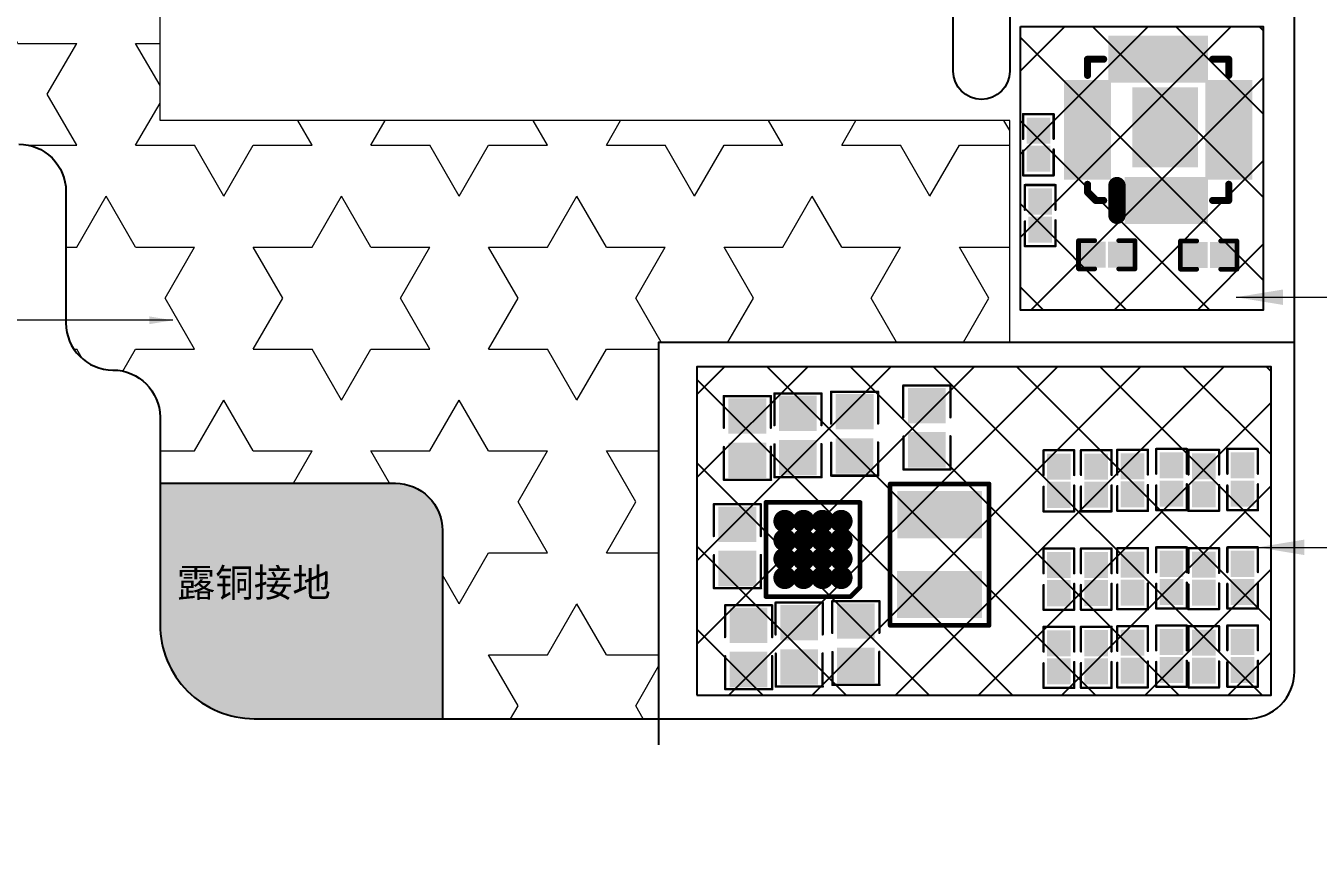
# Model space of a CAD drawing. Header units: inches. Extents: x 1765 to 5217, y -1519 to 441.
# Drawn here: x 4030.26 to 4057.71, y -1325.51 to -1308.15 of the extents above; entities that cross this region are included whole.
import ezdxf

# ---------------------------------------------------------------- set-up
doc = ezdxf.new("R2010")
doc.units = ezdxf.units.IN
doc.header["$MEASUREMENT"] = 0
doc.layers.add('DIM', color=3, linetype='Continuous', lineweight=15)
doc.layers.add('EMI', color=5, linetype='Continuous', lineweight=5)
for name, color, linetype in [('FPC', 7, 'Continuous'), ('TOPLAYER', 1, 'Continuous'), ('TOPOVERLAY', 2, 'Continuous'), ('TOPPASTE', 8, 'Continuous'), ('TOPSOLDER', 216, 'Continuous')]:
    doc.layers.add(name, color=color, linetype=linetype)
doc.styles.add('TITLE', font='arial.ttf')
doc.dimstyles.new('ISO-25$7', dxfattribs={"dimscale": 0.5, "dimtxt": 2.5, "dimasz": 2, "dimexe": 1.25, "dimexo": 0.625, "dimtad": 0, "dimdsep": 46, "dimtxsty": 'TITLE', "dimcen": 2.5, "dimclrd": 7, "dimclre": 256, "dimclrt": 7, "dimadec": 0, "dimazin": 0, "dimtfac": 1, "dimtmove": 0, "dimatfit": 0, "dimfxl": 0, "dimlwd": 9, "dimlwe": 9, "dimarcsym": 0})
pattern_1 = [(45, (380.085, 206.2259), (-0.88388348, 0.88388348), []), (135, (380.085, 206.2259), (-0.88388348, -0.88388348), [])]

# ---------------------------------------------------------------- blocks, each defined once
blk = doc.blocks.new('IC_CHSC6413_5')
at = {"layer": 'TOPLAYER', "const_width": 0.170002}
blk.add_lwpolyline([(-0.314998, 0), (0.314998, 0)], dxfattribs=at)
at = {"layer": 'TOPLAYER', "const_width": 0.085001}
for points in [[(-0.357497, 0, 1), (-0.272499, 0, 1)], [(0.272499, 0, 1), (0.357497, 0, 1)]]:
    blk.add_lwpolyline(points, format="xyb", close=True, dxfattribs=at)
at = {"layer": 'TOPLAYER'}
for points in [[(0.539991, 0.224993), (0.709993, 0.224993), (0.539991, 1.024992), (0.709993, 1.024992)], [(0.890003, 0.224993), (1.060005, 0.224993), (0.890003, 1.024992), (1.060005, 1.024992)], [(1.23999, 0.224993), (1.409992, 0.224993), (1.23999, 1.024992), (1.409992, 1.024992)], [(1.590002, 0.224993), (1.760004, 0.224993), (1.590002, 1.024992), (1.760004, 1.024992)], [(1.939988, 0.224993), (2.109991, 0.224993), (1.939988, 1.024992), (2.109991, 1.024992)], [(2.29, 0.224993), (2.460003, 0.224993), (2.29, 1.024992), (2.460003, 1.024992)], [(2.599995, 0.085001), (2.599995, -0.085001), (3.399993, 0.085001), (3.399993, -0.085001)], [(0.399999, -0.435013), (0.399999, -0.265011), (-0.399999, -0.435013), (-0.399999, -0.265011)], [(2.599995, -0.265011), (2.599995, -0.435013), (3.399993, -0.265011), (3.399993, -0.435013)], [(0.799998, -1.625021), (2.299995, -1.625021), (0.799998, -0.425023), (2.299995, -0.425023)], [(0.399999, -0.785), (0.399999, -0.614997), (-0.399999, -0.785), (-0.399999, -0.614997)], [(2.599995, -0.614997), (2.599995, -0.785), (3.399993, -0.614997), (3.399993, -0.785)], [(0.399999, -1.135012), (0.399999, -0.96501), (-0.399999, -1.135012), (-0.399999, -0.965009)], [(2.599995, -0.965009), (2.599995, -1.135012), (3.399993, -0.965009), (3.399993, -1.135012)], [(0.399999, -1.484998), (0.399999, -1.314996), (-0.399999, -1.484998), (-0.399999, -1.314996)], [(2.599995, -1.314996), (2.599995, -1.484998), (3.399993, -1.314996), (3.399993, -1.484998)], [(0.399999, -1.83501), (0.399999, -1.665008), (-0.399999, -1.83501), (-0.399999, -1.665008)], [(2.599995, -1.665008), (2.599995, -1.83501), (3.399993, -1.665008), (3.399993, -1.83501)], [(0.709994, -1.975002), (0.539991, -1.975002), (0.709994, -2.775001), (0.539991, -2.775001)], [(1.060006, -1.975002), (0.890003, -1.975002), (1.060005, -2.775001), (0.890003, -2.775001)], [(1.409992, -1.975002), (1.23999, -1.975002), (1.409992, -2.775001), (1.23999, -2.775001)], [(1.760004, -1.975002), (1.590002, -1.975002), (1.760004, -2.775001), (1.590002, -2.775001)], [(2.109991, -1.975002), (1.939989, -1.975002), (2.109991, -2.775001), (1.939989, -2.775001)], [(2.460003, -1.975002), (2.290001, -1.975002), (2.460003, -2.775001), (2.290001, -2.775001)]]:
    blk.add_solid(points, dxfattribs=at)
at = {"layer": 'TOPOVERLAY'}
for points, const_width in [([(0.172974, 0.624992), (0, 0.452018)], 0.15), ([(0.172974, 0.624992), (0.343002, 0.624992)], 0.15), ([(2.656992, 0.624992), (2.999991, 0.624992)], 0.150012), ([(2.999994, 0.62499), (2.999994, 0.281991)], 0.150012), ([(0, 0.452018), (0, 0.281991)], 0.15), ([(0, -2.032), (0, -2.374999)], 0.150012), ([(2.999994, -2.032), (2.999994, -2.374999)], 0.150012), ([(0.000003, -2.375002), (0.343002, -2.375002)], 0.150012), ([(2.656992, -2.375002), (2.999991, -2.375002)], 0.150012)]:
    blk.add_lwpolyline(points, dxfattribs=dict(at, const_width=const_width))
for points, const_width in [([(0.135473, 0.624992, 1), (0.210475, 0.624992, 1)], 0.074999), ([(0.135473, 0.624992, 1), (0.210475, 0.624992, 1)], 0.074999), ([(0.305501, 0.624992, 1), (0.380502, 0.624992, 1)], 0.074999), ([(2.619489, 0.624992, 1), (2.694495, 0.624992, 1)], 0.075006), ([(2.962488, 0.624992, 1), (3.037495, 0.624992, 1)], 0.075006), ([(2.962491, 0.62499, 1), (3.037497, 0.62499, 1)], 0.075006), ([(-0.037501, 0.452018, 1), (0.037501, 0.452018, 1)], 0.074999), ([(-0.037501, 0.452018, 1), (0.037501, 0.452018, 1)], 0.074999), ([(-0.037501, 0.281991, 1), (0.037501, 0.281991, 1)], 0.074999), ([(2.962491, 0.281991, 1), (3.037497, 0.281991, 1)], 0.075006), ([(-0.037503, -2.032, 1), (0.037503, -2.032, 1)], 0.075006), ([(2.962491, -2.032, 1), (3.037497, -2.032, 1)], 0.075006), ([(-0.037503, -2.374999, 1), (0.037503, -2.374999, 1)], 0.075006), ([(-0.037501, -2.375002, 1), (0.037506, -2.375002, 1)], 0.075006), ([(0.305499, -2.375002, 1), (0.380505, -2.375002, 1)], 0.075006), ([(2.619489, -2.375002, 1), (2.694495, -2.375002, 1)], 0.075006), ([(2.962488, -2.375002, 1), (3.037495, -2.375002, 1)], 0.075006), ([(2.962491, -2.374999, 1), (3.037497, -2.374999, 1)], 0.075006)]:
    blk.add_lwpolyline(points, format="xyb", close=True, dxfattribs=dict(at, const_width=const_width))
at = {"layer": 'TOPPASTE', "const_width": 0.170002}
blk.add_lwpolyline([(-0.314998, 0), (0.314998, 0)], dxfattribs=at)
at = {"layer": 'TOPPASTE', "const_width": 0.085001}
for points in [[(-0.357497, 0, 1), (-0.272499, 0, 1)], [(0.272499, 0, 1), (0.357497, 0, 1)]]:
    blk.add_lwpolyline(points, format="xyb", close=True, dxfattribs=at)
at = {"layer": 'TOPPASTE'}
for points in [[(0.539991, 0.224993), (0.709993, 0.224993), (0.539991, 1.024992), (0.709993, 1.024992)], [(0.890003, 0.224993), (1.060005, 0.224993), (0.890003, 1.024992), (1.060005, 1.024992)], [(1.23999, 0.224993), (1.409992, 0.224993), (1.23999, 1.024992), (1.409992, 1.024992)], [(1.590002, 0.224993), (1.760004, 0.224993), (1.590002, 1.024992), (1.760004, 1.024992)], [(1.939988, 0.224993), (2.109991, 0.224993), (1.939988, 1.024992), (2.109991, 1.024992)], [(2.29, 0.224993), (2.460003, 0.224993), (2.29, 1.024992), (2.460003, 1.024992)], [(2.599995, 0.085001), (2.599995, -0.085001), (3.399993, 0.085001), (3.399993, -0.085001)], [(0.399999, -0.435013), (0.399999, -0.265011), (-0.399999, -0.435013), (-0.399999, -0.265011)], [(2.599995, -0.265011), (2.599995, -0.435013), (3.399993, -0.265011), (3.399993, -0.435013)], [(0.799998, -1.625021), (2.299995, -1.625021), (0.799998, -0.425023), (2.299995, -0.425023)], [(0.399999, -0.785), (0.399999, -0.614997), (-0.399999, -0.785), (-0.399999, -0.614997)], [(2.599995, -0.614997), (2.599995, -0.785), (3.399993, -0.614997), (3.399993, -0.785)], [(0.399999, -1.135012), (0.399999, -0.96501), (-0.399999, -1.135012), (-0.399999, -0.965009)], [(2.599995, -0.965009), (2.599995, -1.135012), (3.399993, -0.965009), (3.399993, -1.135012)], [(0.399999, -1.484998), (0.399999, -1.314996), (-0.399999, -1.484998), (-0.399999, -1.314996)], [(2.599995, -1.314996), (2.599995, -1.484998), (3.399993, -1.314996), (3.399993, -1.484998)], [(0.399999, -1.83501), (0.399999, -1.665008), (-0.399999, -1.83501), (-0.399999, -1.665008)], [(2.599995, -1.665008), (2.599995, -1.83501), (3.399993, -1.665008), (3.399993, -1.83501)], [(0.709994, -1.975002), (0.539991, -1.975002), (0.709994, -2.775001), (0.539991, -2.775001)], [(1.060006, -1.975002), (0.890003, -1.975002), (1.060005, -2.775001), (0.890003, -2.775001)], [(1.409992, -1.975002), (1.23999, -1.975002), (1.409992, -2.775001), (1.23999, -2.775001)], [(1.760004, -1.975002), (1.590002, -1.975002), (1.760004, -2.775001), (1.590002, -2.775001)], [(2.109991, -1.975002), (1.939989, -1.975002), (2.109991, -2.775001), (1.939989, -2.775001)], [(2.460003, -1.975002), (2.290001, -1.975002), (2.460003, -2.775001), (2.290001, -2.775001)]]:
    blk.add_solid(points, dxfattribs=at)
at = {"layer": 'TOPSOLDER', "const_width": 0.370002}
blk.add_lwpolyline([(-0.314998, 0), (0.314998, 0)], dxfattribs=at)
at = {"layer": 'TOPSOLDER', "const_width": 0.185001}
for points in [[(-0.407497, 0, 1), (-0.222499, 0, 1)], [(0.222499, 0, 1), (0.407497, 0, 1)]]:
    blk.add_lwpolyline(points, format="xyb", close=True, dxfattribs=at)
at = {"layer": 'TOPSOLDER'}
for points in [[(0.439991, 0.124993), (0.809993, 0.124993), (0.439991, 1.124991), (0.809993, 1.124991)], [(0.790003, 0.124993), (1.160005, 0.124993), (0.790003, 1.124991), (1.160005, 1.124991)], [(1.13999, 0.124993), (1.509992, 0.124993), (1.13999, 1.124991), (1.509992, 1.124991)], [(1.490002, 0.124993), (1.860004, 0.124993), (1.490002, 1.124991), (1.860004, 1.124991)], [(1.839989, 0.124993), (2.20999, 0.124993), (1.839989, 1.124991), (2.20999, 1.124991)], [(2.190001, 0.124993), (2.560002, 0.124993), (2.190001, 1.124991), (2.560002, 1.124991)], [(2.499995, 0.185001), (2.499995, -0.185001), (3.499993, 0.185001), (3.499993, -0.185001)], [(0.499999, -0.535013), (0.499999, -0.165011), (-0.499999, -0.535013), (-0.499999, -0.165011)], [(2.499995, -0.165011), (2.499995, -0.535013), (3.499993, -0.165011), (3.499993, -0.535013)], [(0.499999, -0.884999), (0.499999, -0.514998), (-0.499999, -0.884999), (-0.499999, -0.514998)], [(0.699999, -1.725021), (2.399995, -1.725021), (0.699999, -0.325023), (2.399995, -0.325023)], [(2.499995, -0.514998), (2.499995, -0.884999), (3.499993, -0.514998), (3.499993, -0.884999)], [(0.499999, -1.235011), (0.499999, -0.86501), (-0.499999, -1.235011), (-0.499999, -0.86501)], [(2.499995, -0.86501), (2.499995, -1.235011), (3.499993, -0.86501), (3.499993, -1.235011)], [(0.499999, -1.584998), (0.499999, -1.214996), (-0.499999, -1.584998), (-0.499999, -1.214996)], [(2.499995, -1.214996), (2.499995, -1.584998), (3.499993, -1.214996), (3.499993, -1.584998)], [(0.499999, -1.93501), (0.499999, -1.565008), (-0.499999, -1.93501), (-0.499999, -1.565008)], [(2.499995, -1.565008), (2.499995, -1.93501), (3.499993, -1.565008), (3.499993, -1.93501)], [(0.809993, -1.875003), (0.439992, -1.875003), (0.809993, -2.875001), (0.439992, -2.875001)], [(1.160005, -1.875003), (0.790004, -1.875003), (1.160005, -2.875001), (0.790003, -2.875001)], [(1.509992, -1.875003), (1.13999, -1.875003), (1.509992, -2.875001), (1.13999, -2.875001)], [(1.860004, -1.875003), (1.490002, -1.875003), (1.860004, -2.875001), (1.490002, -2.875001)], [(2.209991, -1.875003), (1.839989, -1.875003), (2.20999, -2.875001), (1.839989, -2.875001)], [(2.560003, -1.875003), (2.190001, -1.875003), (2.560003, -2.875001), (2.190001, -2.875001)]]:
    blk.add_solid(points, dxfattribs=at)
blk = doc.blocks.new('0201_3')
at = {"layer": 'TOPLAYER'}
for points in [[(-0.174998, -0.174998), (0.174998, -0.174998), (-0.174998, 0.174998), (0.174998, 0.174998)], [(0.425, -0.174998), (0.774997, -0.174998), (0.425, 0.174998), (0.774997, 0.174998)]]:
    blk.add_solid(points, dxfattribs=at)
at = {"layer": 'TOPOVERLAY', "const_width": 0.1}
for points in [[(0.045593, 0.299999), (-0.299999, 0.299999)], [(-0.299999, 0.299999), (-0.299999, -0.299999)], [(0.898144, 0.299999), (0.554406, 0.299999)], [(0.899998, 0.298145), (0.899998, -0.299999)], [(0.045593, -0.299999), (-0.299999, -0.299999)], [(0.899998, -0.299999), (0.554406, -0.299999)]]:
    blk.add_lwpolyline(points, dxfattribs=at)
at = {"layer": 'TOPOVERLAY', "const_width": 0.05}
for points in [[(-0.324998, 0.299999, 1), (-0.275001, 0.299999, 1)], [(-0.324998, 0.299999, 1), (-0.275001, 0.299999, 1)], [(0.020594, 0.299999, 1), (0.070592, 0.299999, 1)], [(0.529407, 0.299999, 1), (0.579404, 0.299999, 1)], [(0.873145, 0.299999, 1), (0.923143, 0.299999, 1)], [(0.875, 0.298145, 1), (0.924997, 0.298145, 1)], [(-0.324998, -0.299999, 1), (-0.275001, -0.299999, 1)], [(-0.324998, -0.299999, 1), (-0.275001, -0.299999, 1)], [(0.020594, -0.299999, 1), (0.070592, -0.299999, 1)], [(0.529407, -0.299999, 1), (0.579404, -0.299999, 1)], [(0.875, -0.299999, 1), (0.924997, -0.299999, 1)], [(0.875, -0.299999, 1), (0.924997, -0.299999, 1)]]:
    blk.add_lwpolyline(points, format="xyb", close=True, dxfattribs=at)
at = {"layer": 'TOPPASTE'}
for points in [[(-0.174998, -0.174998), (0.174998, -0.174998), (-0.174998, 0.174998), (0.174998, 0.174998)], [(0.425, -0.174998), (0.774997, -0.174998), (0.425, 0.174998), (0.774997, 0.174998)]]:
    blk.add_solid(points, dxfattribs=at)
at = {"layer": 'TOPSOLDER'}
for points in [[(-0.274998, -0.274998), (0.274998, -0.274998), (-0.274998, 0.274998), (0.274998, 0.274998)], [(0.325001, -0.274998), (0.874997, -0.274998), (0.325001, 0.274998), (0.874997, 0.274998)]]:
    blk.add_solid(points, dxfattribs=at)
blk = doc.blocks.new('L2_2')
at = {"layer": 'TOPLAYER'}
for points in [[(-1.197, -0.798998), (-1.197, 0.800999), (-1.996999, -0.798998), (-1.996999, 0.800999)], [(0.499999, -0.800997), (0.499999, 0.799), (-0.299999, -0.800997), (-0.299999, 0.799)]]:
    blk.add_solid(points, dxfattribs=at)
at = {"layer": 'TOPOVERLAY', "const_width": 0.1}
for points in [[(-2.253, 1.05), (0.750001, 1.05)], [(0.750001, 1.05), (0.750001, -1.050999)], [(-2.253, 1.047001), (-2.253, -1.050999)], [(-2.253, -1.050999), (0.750001, -1.050999)]]:
    blk.add_lwpolyline(points, dxfattribs=at)
at = {"layer": 'TOPOVERLAY', "const_width": 0.05}
for points in [[(-2.277999, 1.05, 1), (-2.228002, 1.05, 1)], [(0.725002, 1.05, 1), (0.775, 1.05, 1)], [(0.725002, 1.05, 1), (0.775, 1.05, 1)], [(-2.277999, 1.047001, 1), (-2.228002, 1.047001, 1)], [(-2.277999, -1.050999, 1), (-2.228002, -1.050999, 1)], [(-2.277999, -1.050999, 1), (-2.228002, -1.050999, 1)], [(0.725002, -1.050999, 1), (0.775, -1.050999, 1)], [(0.725002, -1.050999, 1), (0.775, -1.050999, 1)]]:
    blk.add_lwpolyline(points, format="xyb", close=True, dxfattribs=at)
at = {"layer": 'TOPPASTE'}
for points in [[(-1.197, -0.798998), (-1.197, 0.800999), (-1.996999, -0.798998), (-1.996999, 0.800999)], [(0.499999, -0.800997), (0.499999, 0.799), (-0.299999, -0.800997), (-0.299999, 0.799)]]:
    blk.add_solid(points, dxfattribs=at)
at = {"layer": 'TOPSOLDER'}
for points in [[(-1.0954, -0.900598), (-1.0954, 0.902599), (-2.098599, -0.900598), (-2.098599, 0.902599)], [(0.601599, -0.902597), (0.601599, 0.9006), (-0.401599, -0.902597), (-0.401599, 0.9006)]]:
    blk.add_solid(points, dxfattribs=at)
blk = doc.blocks.new('BV6802_15')
at = {"layer": 'TOPLAYER', "const_width": 0.14}
for points in [[(-0.07, 0, 1), (0.07, 0, 1)], [(0.329999, 0, 1), (0.469999, 0, 1)], [(0.729999, 0, 1), (0.869998, 0, 1)], [(1.129998, 0, 1), (1.269997, 0, 1)], [(-0.07, -0.399999, 1), (0.07, -0.399999, 1)], [(0.329999, -0.399999, 1), (0.469999, -0.399999, 1)], [(0.729999, -0.399999, 1), (0.869998, -0.399999, 1)], [(1.129998, -0.399999, 1), (1.269997, -0.399999, 1)], [(-0.07, -0.799998, 1), (0.07, -0.799998, 1)], [(0.329999, -0.799998, 1), (0.469999, -0.799998, 1)], [(0.729999, -0.799998, 1), (0.869998, -0.799998, 1)], [(1.129998, -0.799998, 1), (1.269997, -0.799998, 1)], [(-0.07, -1.199998, 1), (0.07, -1.199998, 1)], [(0.329999, -1.199998, 1), (0.469999, -1.199998, 1)], [(0.729999, -1.199998, 1), (0.869998, -1.199998, 1)], [(1.129998, -1.199998, 1), (1.269997, -1.199998, 1)]]:
    blk.add_lwpolyline(points, format="xyb", close=True, dxfattribs=at)
at = {"layer": 'TOPOVERLAY', "const_width": 0.1}
for points in [[(-0.2, 0.399999), (-0.399999, 0.2)], [(1.599997, 0.399999), (-0.2, 0.399999)], [(1.599997, 0.399999), (1.599997, -1.599997)], [(-0.399999, 0.2), (-0.399999, -1.599997)], [(1.599997, -1.599997), (-0.399999, -1.599997)]]:
    blk.add_lwpolyline(points, dxfattribs=at)
at = {"layer": 'TOPOVERLAY', "const_width": 0.05}
for points in [[(-0.224998, 0.399999, 1), (-0.175001, 0.399999, 1)], [(-0.224998, 0.399999, 1), (-0.175001, 0.399999, 1)], [(1.574998, 0.399999, 1), (1.624995, 0.399999, 1)], [(1.574998, 0.399999, 1), (1.624995, 0.399999, 1)], [(-0.424998, 0.2, 1), (-0.375001, 0.2, 1)], [(-0.424998, 0.2, 1), (-0.375001, 0.2, 1)], [(-0.424998, -1.599997, 1), (-0.375001, -1.599997, 1)], [(-0.424998, -1.599997, 1), (-0.375001, -1.599997, 1)], [(1.574998, -1.599997, 1), (1.624995, -1.599997, 1)], [(1.574998, -1.599997, 1), (1.624995, -1.599997, 1)]]:
    blk.add_lwpolyline(points, format="xyb", close=True, dxfattribs=at)
at = {"layer": 'TOPPASTE', "const_width": 0.14}
for points in [[(-0.07, 0, 1), (0.07, 0, 1)], [(0.329999, 0, 1), (0.469999, 0, 1)], [(0.729999, 0, 1), (0.869998, 0, 1)], [(1.129998, 0, 1), (1.269997, 0, 1)], [(-0.07, -0.399999, 1), (0.07, -0.399999, 1)], [(0.329999, -0.399999, 1), (0.469999, -0.399999, 1)], [(0.729999, -0.399999, 1), (0.869998, -0.399999, 1)], [(1.129998, -0.399999, 1), (1.269997, -0.399999, 1)], [(-0.07, -0.799998, 1), (0.07, -0.799998, 1)], [(0.329999, -0.799998, 1), (0.469999, -0.799998, 1)], [(0.729999, -0.799998, 1), (0.869998, -0.799998, 1)], [(1.129998, -0.799998, 1), (1.269997, -0.799998, 1)], [(-0.07, -1.199998, 1), (0.07, -1.199998, 1)], [(0.329999, -1.199998, 1), (0.469999, -1.199998, 1)], [(0.729999, -1.199998, 1), (0.869998, -1.199998, 1)], [(1.129998, -1.199998, 1), (1.269997, -1.199998, 1)]]:
    blk.add_lwpolyline(points, format="xyb", close=True, dxfattribs=at)
at = {"layer": 'TOPSOLDER', "const_width": 0.2416}
for points in [[(-0.1208, 0, 1), (0.1208, 0, 1)], [(0.279199, 0, 1), (0.520799, 0, 1)], [(0.679199, 0, 1), (0.920798, 0, 1)], [(1.079198, 0, 1), (1.320797, 0, 1)], [(-0.1208, -0.399999, 1), (0.1208, -0.399999, 1)], [(0.279199, -0.399999, 1), (0.520799, -0.399999, 1)], [(0.679199, -0.399999, 1), (0.920798, -0.399999, 1)], [(1.079198, -0.399999, 1), (1.320797, -0.399999, 1)], [(-0.1208, -0.799998, 1), (0.1208, -0.799998, 1)], [(0.279199, -0.799998, 1), (0.520799, -0.799998, 1)], [(0.679199, -0.799998, 1), (0.920798, -0.799998, 1)], [(1.079198, -0.799998, 1), (1.320797, -0.799998, 1)], [(-0.1208, -1.199998, 1), (0.1208, -1.199998, 1)], [(0.279199, -1.199998, 1), (0.520799, -1.199998, 1)], [(0.679199, -1.199998, 1), (0.920798, -1.199998, 1)], [(1.079198, -1.199998, 1), (1.320797, -1.199998, 1)]]:
    blk.add_lwpolyline(points, format="xyb", close=True, dxfattribs=at)
blk = doc.blocks.new('0402_11')
at = {"layer": 'TOPLAYER'}
for points in [[(-0.274998, -0.299999), (0.274998, -0.299999), (-0.274998, 0.299999), (0.274998, 0.299999)], [(0.665002, -0.301), (1.214999, -0.301), (0.665002, 0.298999), (1.214999, 0.298999)]]:
    blk.add_solid(points, dxfattribs=at)
at = {"layer": 'TOPOVERLAY', "const_width": 0.05}
for points in [[(-0.424998, -0.499999), (-0.424998, 0.499999)], [(0.249999, 0.499999), (-0.424998, 0.499999)], [(1.353, 0.499001), (0.653001, 0.499001)], [(1.358001, -0.496999), (1.358001, 0.502999)], [(0.249999, -0.499999), (-0.424998, -0.499999)], [(1.358001, -0.496999), (0.658002, -0.496999)]]:
    blk.add_lwpolyline(points, dxfattribs=at)
at = {"layer": 'TOPOVERLAY', "const_width": 0.024999}
for points in [[(-0.437497, 0.499999, 1), (-0.412499, 0.499999, 1)], [(-0.437497, 0.499999, 1), (-0.412499, 0.499999, 1)], [(0.2375, 0.499999, 1), (0.262499, 0.499999, 1)], [(0.640502, 0.499001, 1), (0.6655, 0.499001, 1)], [(1.3405, 0.499001, 1), (1.365499, 0.499001, 1)], [(1.345501, 0.502999, 1), (1.3705, 0.502999, 1)], [(-0.437497, -0.499999, 1), (-0.412499, -0.499999, 1)], [(-0.437497, -0.499999, 1), (-0.412499, -0.499999, 1)], [(0.2375, -0.499999, 1), (0.262499, -0.499999, 1)], [(0.645503, -0.496999, 1), (0.670502, -0.496999, 1)], [(1.345501, -0.496999, 1), (1.3705, -0.496999, 1)], [(1.345501, -0.496999, 1), (1.3705, -0.496999, 1)]]:
    blk.add_lwpolyline(points, format="xyb", close=True, dxfattribs=at)
at = {"layer": 'TOPPASTE'}
for points in [[(-0.274998, -0.299999), (0.274998, -0.299999), (-0.274998, 0.299999), (0.274998, 0.299999)], [(0.665002, -0.301), (1.214999, -0.301), (0.665002, 0.298999), (1.214999, 0.298999)]]:
    blk.add_solid(points, dxfattribs=at)
at = {"layer": 'TOPSOLDER'}
for points in [[(-0.376598, -0.401599), (0.376598, -0.401599), (-0.376598, 0.401599), (0.376598, 0.401599)], [(0.563402, -0.4026), (1.316599, -0.4026), (0.563402, 0.400599), (1.316599, 0.400599)]]:
    blk.add_solid(points, dxfattribs=at)
blk = doc.blocks.new('0201_29')
at = {"layer": 'TOPLAYER'}
for points in [[(-0.174998, -0.15), (0.174998, -0.15), (-0.174998, 0.15), (0.174998, 0.15)], [(0.421592, -0.15), (0.771589, -0.15), (0.421592, 0.15), (0.771589, 0.15)]]:
    blk.add_solid(points, dxfattribs=at)
at = {"layer": 'TOPOVERLAY', "const_width": 0.05}
for points in [[(-0.349999, 0.325001), (-0.349999, -0.325001)], [(-0.349999, 0.325001), (0.175001, 0.325001)], [(0.399999, 0.325001), (0.950001, 0.325001)], [(0.950001, 0.325001), (0.950001, -0.325001)], [(-0.349999, -0.325001), (0.175001, -0.325001)], [(0.425, -0.325001), (0.950001, -0.325001)]]:
    blk.add_lwpolyline(points, dxfattribs=at)
at = {"layer": 'TOPOVERLAY', "const_width": 0.024999}
for points in [[(-0.362499, 0.325001, 1), (-0.3375, 0.325001, 1)], [(-0.362499, 0.325001, 1), (-0.3375, 0.325001, 1)], [(0.162502, 0.325001, 1), (0.1875, 0.325001, 1)], [(0.3875, 0.325001, 1), (0.412499, 0.325001, 1)], [(0.937501, 0.325001, 1), (0.9625, 0.325001, 1)], [(0.937501, 0.325001, 1), (0.9625, 0.325001, 1)], [(-0.362499, -0.325001, 1), (-0.3375, -0.325001, 1)], [(-0.362499, -0.325001, 1), (-0.3375, -0.325001, 1)], [(0.162502, -0.325001, 1), (0.1875, -0.325001, 1)], [(0.412501, -0.325001, 1), (0.4375, -0.325001, 1)], [(0.937501, -0.325001, 1), (0.9625, -0.325001, 1)], [(0.937501, -0.325001, 1), (0.9625, -0.325001, 1)]]:
    blk.add_lwpolyline(points, format="xyb", close=True, dxfattribs=at)
at = {"layer": 'TOPPASTE'}
for points in [[(-0.174998, -0.15), (0.174998, -0.15), (-0.174998, 0.15), (0.174998, 0.15)], [(0.421592, -0.15), (0.771589, -0.15), (0.421592, 0.15), (0.771589, 0.15)]]:
    blk.add_solid(points, dxfattribs=at)
at = {"layer": 'TOPSOLDER'}
for points in [[(-0.276598, -0.2516), (0.276598, -0.2516), (-0.276598, 0.2516), (0.276598, 0.2516)], [(0.319992, -0.2516), (0.873188, -0.2516), (0.319992, 0.2516), (0.873188, 0.2516)]]:
    blk.add_solid(points, dxfattribs=at)

msp = doc.modelspace()

# ---------------------------------------------------------------- hatches: boundary and pattern name
h = msp.add_hatch()
h.set_pattern_fill('ANSI37', color=3, scale=10, style=0)
h.set_pattern_definition(pattern_1)
h.paths.add_polyline_path([(4051.383, -1308.16), (4056.54, -1308.16), (4056.54, -1314.185), (4051.383, -1314.185)])
h = msp.add_hatch()
h.set_pattern_fill('ANSI37', color=3, scale=10, style=0)
h.set_pattern_definition(pattern_1)
h.paths.add_polyline_path([(4044.51, -1322.367), (4056.71, -1322.367), (4056.71, -1315.39), (4044.51, -1315.39)])
h = msp.add_hatch(color=2)
h.paths.add_polyline_path([(4033.105, -1317.867), (4033.105, -1320.867, 0.414214), (4035.105, -1322.867), (4039.105, -1322.867), (4039.105, -1318.867, 0.414214), (4038.105, -1317.867)])
h.paths.add_polyline_path([(4033.31, -1319.528), (4036.956, -1319.528), (4036.956, -1320.619), (4033.31, -1320.619)], flags=24)
at = {"layer": 'EMI'}
h = msp.add_hatch(dxfattribs=at)
h.set_pattern_fill('STARS', color=256, scale=10, style=0)
h.set_pattern_definition([(0, (380.085, 330.4319), (0, 2.1650635), [1.25, -1.25]), (60, (380.085, 330.4319), (-1.875, 1.0825318), [1.25, -1.25]), (120, (380.71, 331.5144), (-1.875, -1.0825318), [1.25, -1.25])])
edge = h.paths.add_edge_path()
edge.add_line((4006.324, -1315.36), (4006.324, -1323.509))
edge.add_arc((4008.328, -1323.507), 2.004, 180.0494, 272.745)
edge.add_line((4008.424, -1325.509), (4015.454, -1325.509))
edge.add_arc((4015.454, -1322.509), 3, 270, 360)
edge.add_line((4018.454, -1322.509), (4018.454, -1312.66))
edge.add_arc((4020.454, -1312.66), 2, 90, 180, ccw=False)
edge.add_line((4020.454, -1310.66), (4030.106, -1310.66))
edge.add_arc((4030.106, -1311.66), 1, 0, 90, ccw=False)
edge.add_line((4031.106, -1311.66), (4031.106, -1314.46))
edge.add_arc((4032.106, -1314.46), 1, 180, 269.9714)
edge.add_arc((4032.105, -1316.46), 1, 0, 89.9714, ccw=False)
edge.add_line((4033.105, -1316.46), (4033.105, -1317.867))
edge.add_line((4033.105, -1317.867), (4038.105, -1317.867))
edge.add_arc((4038.105, -1318.867), 1, 0, 90, ccw=False)
edge.add_line((4039.105, -1318.867), (4039.105, -1322.867))
edge.add_line((4039.105, -1322.867), (4043.705, -1322.867))
edge.add_line((4043.705, -1322.867), (4043.705, -1314.869))
edge.add_line((4043.705, -1314.869), (4051.155, -1314.869))
edge.add_line((4051.155, -1314.869), (4051.155, -1310.16))
edge.add_line((4051.155, -1310.16), (4033.105, -1310.16))
edge.add_line((4033.105, -1310.16), (4033.105, -1306.46))
edge.add_line((4033.105, -1306.46), (4016.254, -1306.46))
edge.add_arc((4016.254, -1308.46), 2, 90, 180)
edge.add_line((4014.254, -1308.46), (4014.254, -1320.009))
edge.add_arc((4013.254, -1320.009), 1, -90, 0, ccw=False)
edge.add_line((4013.254, -1321.009), (4011.424, -1321.009))
edge.add_arc((4011.534, -1320.005), 1.01, 180.2418, 263.7326, ccw=False)
edge.add_line((4010.524, -1320.009), (4010.524, -1315.36))
edge.add_line((4010.524, -1315.36), (4006.324, -1315.36))

# ---------------------------------------------------------------- linework, layer by layer
msp.add_lwpolyline([(4051.383, -1308.16), (4056.54, -1308.16), (4056.54, -1314.185), (4051.383, -1314.185)], close=True)
at = {"color": 251, "elevation": 0}
msp.add_lwpolyline([(4043.705, -1323.423), (4043.705, -1314.869), (4057.204, -1314.869)], dxfattribs=at)
at = {"color": 6}
msp.add_lwpolyline([(4044.51, -1322.367), (4056.71, -1322.367), (4056.71, -1315.39), (4044.51, -1315.39)], close=True, dxfattribs=at)
at = {"color": 1}
msp.add_lwpolyline([(4033.105, -1317.867), (4038.105, -1317.867, -0.414214), (4039.105, -1318.867), (4039.105, -1322.867)], format="xyb", dxfattribs=at)
at = {"layer": 'EMI'}
msp.add_lwpolyline([(4030.106, -1310.66, -0.414214), (4031.106, -1311.66), (4031.106, -1314.46, 0.414067), (4032.106, -1315.46, -0.414067), (4033.105, -1316.46), (4033.105, -1317.867), (4038.105, -1317.867, -0.414214), (4039.105, -1318.867), (4039.105, -1322.867), (4043.705, -1322.867), (4043.705, -1314.869), (4051.155, -1314.869), (4051.155, -1310.16), (4033.105, -1310.16), (4033.105, -1306.46), (4016.254, -1306.46, 0.414214)], format="xyb", dxfattribs=at)
at = {"layer": 'FPC', "color": 2, "lineweight": -3}
for points in [[(4051.155, -1305.802), (4051.155, -1309.112, -1), (4049.955, -1309.112), (4049.955, -1306.409, 0.241069)], [(4030.106, -1310.66, -0.414214), (4031.106, -1311.66), (4031.106, -1314.46, 0.414067), (4032.106, -1315.46, -0.414067), (4033.105, -1316.46), (4033.105, -1320.867, 0.414214), (4035.105, -1322.867), (4056.204, -1322.867, 0.414214), (4057.204, -1321.867), (4057.204, -1306.161, 0.241069)]]:
    msp.add_lwpolyline(points, format="xyb", dxfattribs=at)

# ---------------------------------------------------------------- block references
for name, p, rotation in [('IC_CHSC6413_5', (4053.433, -1311.857), 90), ('0201_29', (4051.764, -1310.374), 270), ('0201_29', (4051.802, -1311.879), 270), ('0201_3', (4053.516, -1313.011), 180), ('0201_3', (4055.682, -1313.018), 180), ('0402_11', (4049.395, -1316.215), 270), ('0402_11', (4045.582, -1316.437), 270), ('0402_11', (4046.656, -1316.381), 270), ('0402_11', (4047.86, -1316.346), 270), ('0201_29', (4052.2, -1317.515), 270), ('0201_29', (4052.994, -1317.512), 270), ('0201_29', (4053.766, -1317.503), 270), ('0201_29', (4054.592, -1317.487), 270), ('0201_29', (4055.277, -1317.503), 270), ('0201_29', (4056.103, -1317.487), 270), ('L2_2', (4049.665, -1318.631), 90), ('BV6802_15', (4047.576, -1319.872), 180), ('0402_11', (4045.369, -1318.737), 270), ('0201_29', (4052.2, -1319.604), 270), ('0201_29', (4052.994, -1319.602), 270), ('0201_29', (4053.766, -1319.593), 270), ('0201_29', (4054.592, -1319.577), 270), ('0201_29', (4055.277, -1319.593), 270), ('0201_29', (4056.103, -1319.577), 270), ('0402_11', (4045.608, -1320.883), 270), ('0402_11', (4046.682, -1320.827), 270), ('0402_11', (4047.886, -1320.793), 270), ('0201_29', (4052.2, -1321.265), 270), ('0201_29', (4052.994, -1321.263), 270), ('0201_29', (4053.766, -1321.253), 270), ('0201_29', (4054.592, -1321.238), 270), ('0201_29', (4055.277, -1321.253), 270), ('0201_29', (4056.103, -1321.238), 270)]:
    msp.add_blockref(name, p, dxfattribs=dict(rotation=rotation))

# ---------------------------------------------------------------- texts
at = {"color": 0, "insert": (4033.46, -1319.678), "char_height": 0.6, "width": 5.54663, "attachment_point": 1}
msp.add_mtext('{\\fSimSun|b0|i0|c134|p2;露铜接地}', dxfattribs=at)

# ---------------------------------------------------------------- leaders
for points in [[(4055.963, -1313.913), (4067.219, -1313.913)], [(4056.415, -1319.227), (4068.096, -1319.227)]]:
    msp.add_leader(points, dimstyle='ISO-25$7', override={"dimgap": 0.625, "dimtad": 0})
at = {"layer": 'DIM'}
msp.add_leader([(4033.38, -1314.403), (4025.35, -1314.403)], dimstyle='ISO-25$7', override={"dimtxt": 1, "dimasz": 1, "dimgap": 0.625, "dimtad": 0, "dimclrd": 256, "dimclrt": 256}, dxfattribs=at)

doc.saveas('drawing.dxf')
